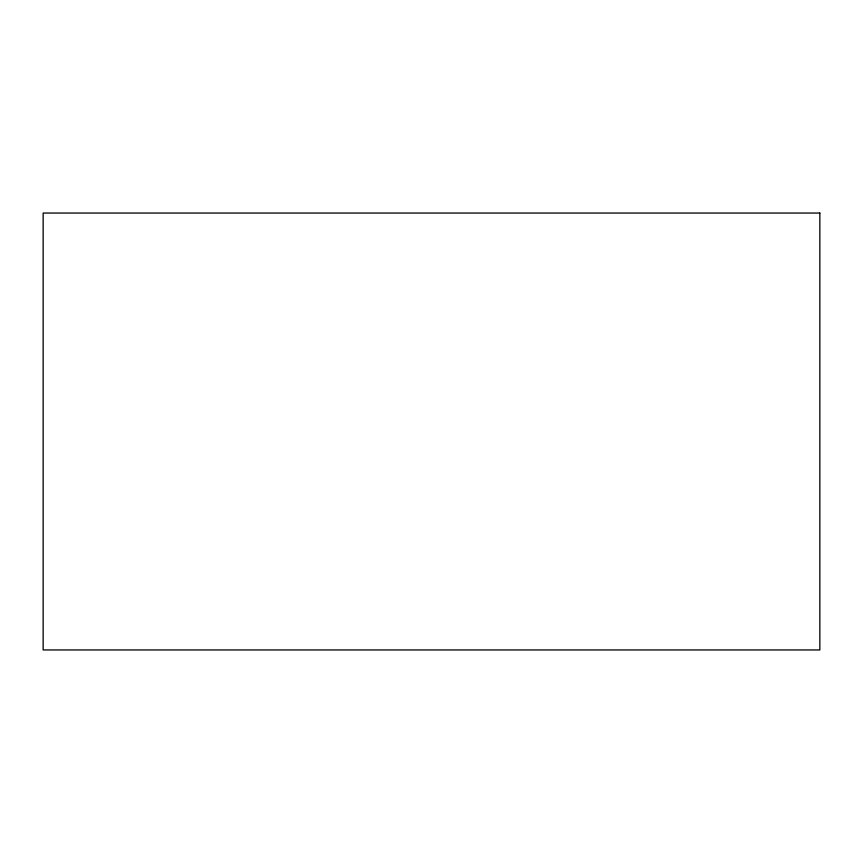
<?xml version="1.0" encoding="UTF-8"?>
<svg xmlns="http://www.w3.org/2000/svg" width="863" height="863" viewBox="0 0 863 863"><rect width="100%" height="100%" fill="white"/><g stroke="black" fill="none" stroke-linecap="round" stroke-linejoin="round"><path stroke-width="1.29" d="M819.85 213.053L43.15 213.053L43.15 649.947L819.85 649.947L819.85 213.053"/></g></svg>
